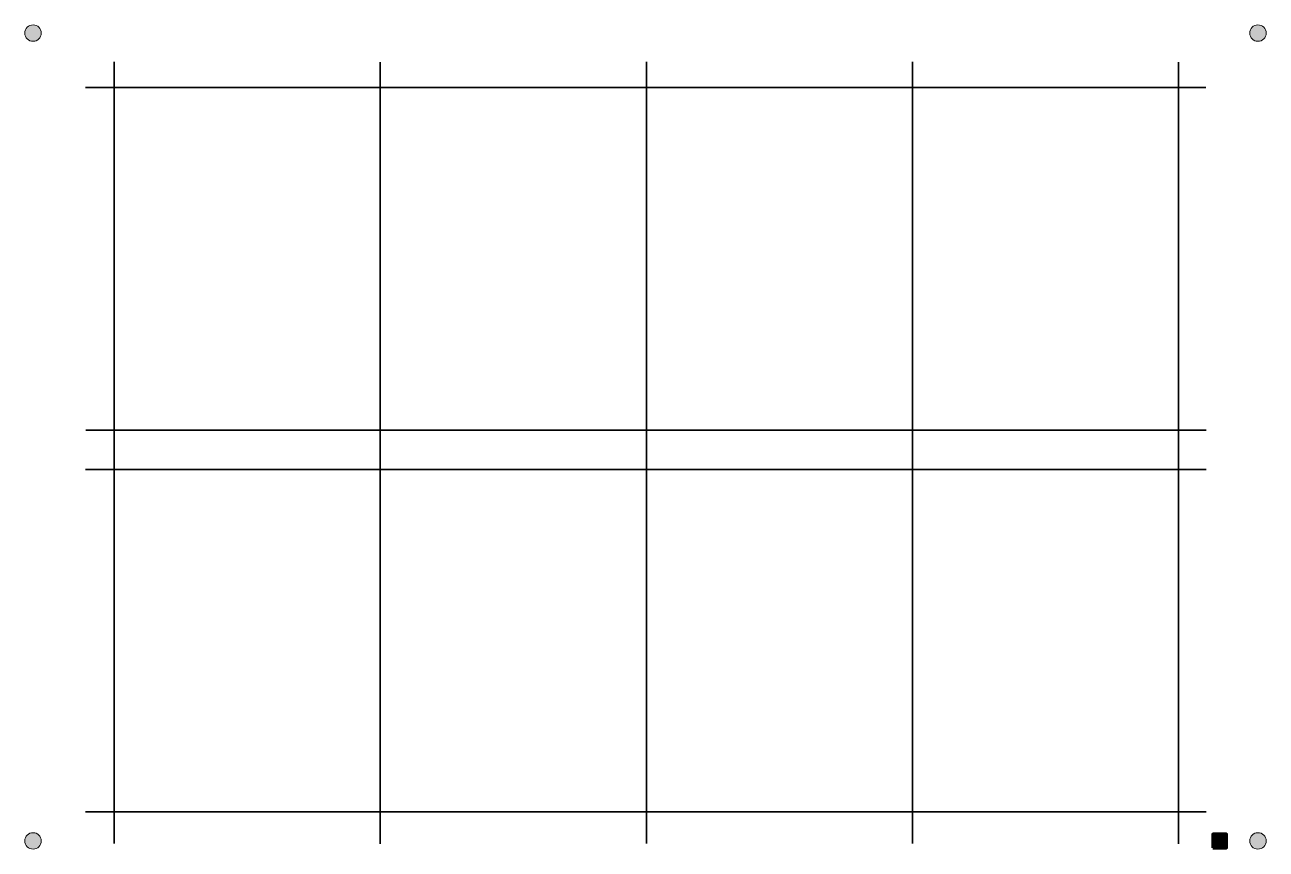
# Model space of a CAD drawing. Header units: millimetres. Extents: x 15 to 467, y 15 to 315.
import ezdxf

# ---------------------------------------------------------------- set-up
doc = ezdxf.new("R2010")
doc.units = ezdxf.units.MM
doc.header["$MEASUREMENT"] = 0
doc.layers.add('Layer 1', color=7, linetype='Continuous')

msp = doc.modelspace()

# ---------------------------------------------------------------- hatches: boundary and pattern name
at = {"layer": 'Layer 1', "true_color": 0x231f20}
h = msp.add_hatch(color=250, dxfattribs=at)
h.dxf.hatch_style = 2
edge = h.paths.add_edge_path()
edge.add_spline(control_points=[(18, 309), (19.66, 309), (21, 310.34), (21, 312), (21, 313.66), (19.66, 315), (18, 315), (16.34, 315), (15, 313.66), (15, 312), (15, 310.34), (16.34, 309), (18, 309)], knot_values=[0, 0, 0, 0, 1, 1, 1, 2, 2, 2, 3, 3, 3, 4, 4, 4, 4], degree=3, periodic=1)
h = msp.add_hatch(color=250, dxfattribs=at)
h.dxf.hatch_style = 2
edge = h.paths.add_edge_path()
edge.add_spline(control_points=[(464, 309), (465.66, 309), (467, 310.34), (467, 312), (467, 313.66), (465.66, 315), (464, 315), (462.34, 315), (461, 313.66), (461, 312), (461, 310.34), (462.34, 309), (464, 309)], knot_values=[0, 0, 0, 0, 1, 1, 1, 2, 2, 2, 3, 3, 3, 4, 4, 4, 4], degree=3, periodic=1)
h = msp.add_hatch(color=250, dxfattribs=at)
h.dxf.hatch_style = 2
edge = h.paths.add_edge_path()
edge.add_spline(control_points=[(18, 15), (19.66, 15), (21, 16.34), (21, 18), (21, 19.66), (19.66, 21), (18, 21), (16.34, 21), (15, 19.66), (15, 18), (15, 16.34), (16.34, 15), (18, 15)], knot_values=[0, 0, 0, 0, 1, 1, 1, 2, 2, 2, 3, 3, 3, 4, 4, 4, 4], degree=3, periodic=1)
h = msp.add_hatch(color=250, dxfattribs=at)
h.dxf.hatch_style = 2
h.paths.add_polyline_path([(447.57, 15.49), (452.57, 15.49), (452.57, 20.49), (447.57, 20.49)])
h = msp.add_hatch(color=250, dxfattribs=at)
h.dxf.hatch_style = 2
edge = h.paths.add_edge_path()
edge.add_spline(control_points=[(464, 15), (465.66, 15), (467, 16.34), (467, 18), (467, 19.66), (465.66, 21), (464, 21), (462.34, 21), (461, 19.66), (461, 18), (461, 16.34), (462.34, 15), (464, 15)], knot_values=[0, 0, 0, 0, 1, 1, 1, 2, 2, 2, 3, 3, 3, 4, 4, 4, 4], degree=3, periodic=1)

# ---------------------------------------------------------------- linework, layer by layer
at = {"layer": 'Layer 1', "color": 240, "lineweight": 35, "true_color": 0xed1c24}
for points in [[(47.5, 301.5), (47.5, 17)], [(144.4, 301.47), (144.4, 16.97)], [(241.35, 301.5), (241.35, 17)], [(338.28, 301.5), (338.28, 17)], [(435.05, 301.47), (435.05, 16.97)], [(37.05, 292.22), (445.05, 292.22)], [(37.2, 167.52), (445.2, 167.52)], [(37.1, 153.17), (445.1, 153.17)], [(37.15, 28.58), (445.15, 28.58)]]:
    msp.add_lwpolyline(points, dxfattribs=at)
at = {"layer": 'Layer 1', "lineweight": 0}
msp.add_lwpolyline([(447.57, 15.49), (452.57, 15.49), (452.57, 20.49), (447.57, 20.49), (447.57, 15.49)], dxfattribs=at)
at = {"layer": 'Layer 1', "color": 18, "lineweight": 100, "true_color": 0x000000}
msp.add_lwpolyline([(447.57, 15.49), (452.57, 15.49), (452.57, 20.49), (447.57, 20.49), (447.57, 15.49)], dxfattribs=at)
at = {"layer": 'Layer 1', "lineweight": 0}
for points in [[(18, 309), (19.66, 309), (21, 310.34), (21, 312), (21, 313.66), (19.66, 315), (18, 315), (16.34, 315), (15, 313.66), (15, 312), (15, 310.34), (16.34, 309), (18, 309)], [(464, 309), (465.66, 309), (467, 310.34), (467, 312), (467, 313.66), (465.66, 315), (464, 315), (462.34, 315), (461, 313.66), (461, 312), (461, 310.34), (462.34, 309), (464, 309)], [(18, 15), (19.66, 15), (21, 16.34), (21, 18), (21, 19.66), (19.66, 21), (18, 21), (16.34, 21), (15, 19.66), (15, 18), (15, 16.34), (16.34, 15), (18, 15)], [(464, 15), (465.66, 15), (467, 16.34), (467, 18), (467, 19.66), (465.66, 21), (464, 21), (462.34, 21), (461, 19.66), (461, 18), (461, 16.34), (462.34, 15), (464, 15)]]:
    msp.add_open_spline(points, degree=3, knots=[0, 0, 0, 0, 1, 1, 1, 2, 2, 2, 3, 3, 3, 4, 4, 4, 4], dxfattribs=at)

doc.saveas('drawing.dxf')
